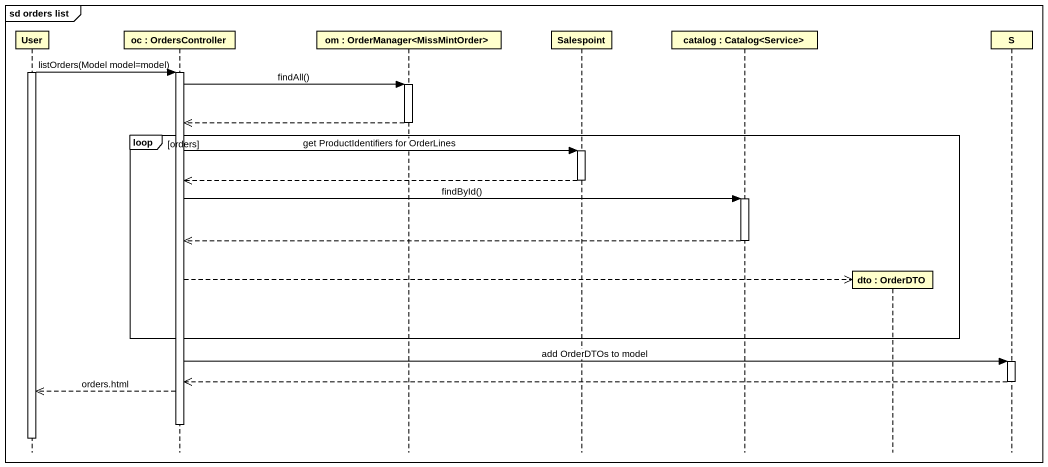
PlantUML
@startuml
mainframe sd orders list
hide footbox
participant User
participant "oc : OrdersController" as oc
participant "om : OrderManager<MissMintOrder>" as om
participant Salespoint
participant "catalog : Catalog<Service>" as catalog
participant "dto : OrderDTO" as dto
participant S

activate User
User -> oc : listOrders(Model model=model)
activate oc
oc -> om : findAll()
activate om
om -->> oc
deactivate om
loop orders
  oc -> Salespoint : get ProductIdentifiers for OrderLines
  activate Salespoint
  Salespoint -->> oc
  deactivate Salespoint
  oc -> catalog : findById()
  activate catalog
  catalog -->> oc
  deactivate catalog
  oc -->> dto **
end
oc -> S : add OrderDTOs to model
activate S
S -->> oc
deactivate S
oc -->> User : orders.html
deactivate oc
deactivate User
@enduml
